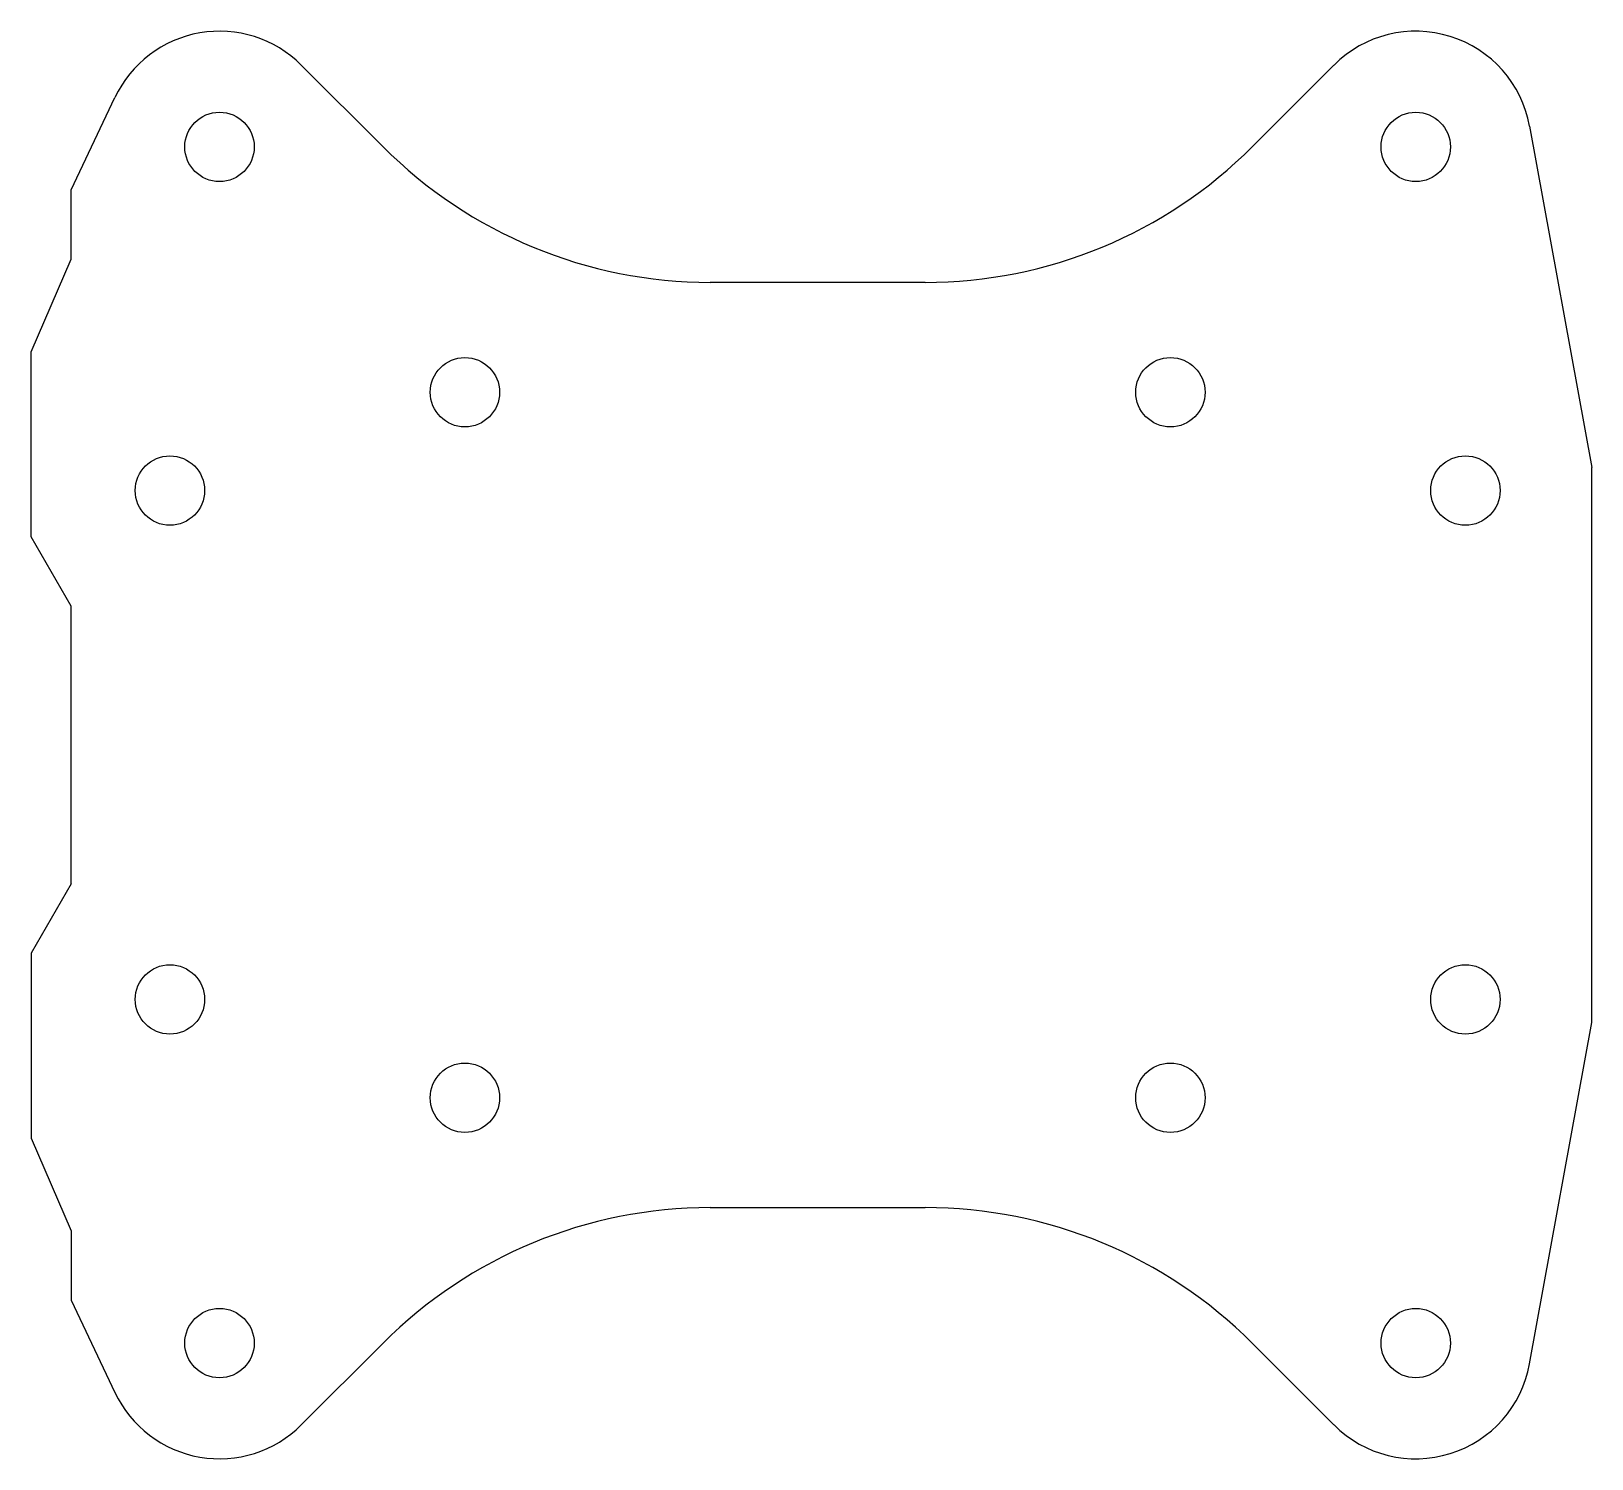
# Model space of a CAD drawing. Header units: millimetres. Extents: x -98.9 to -31.4, y -42.4 to 19.3.
import ezdxf

# ---------------------------------------------------------------- set-up
doc = ezdxf.new("R2010")
doc.units = ezdxf.units.MM

msp = doc.modelspace()

# ---------------------------------------------------------------- linework, layer by layer
at = {"color": 7, "linetype": 'Continuous', "lineweight": 25}
for p, q in [((-83.7, 14.349), (-87.234, 17.884)), ((-46.126, 14.349), (-42.592, 17.884)), ((-97.18, 12.492), (-95.289, 16.487)), ((-34.137, 15.245), (-31.448, 0.492)), ((-97.18, 9.492), (-97.18, 12.492)), ((-98.91, 5.492), (-97.18, 9.492)), ((-60.268, 8.492), (-69.558, 8.492)), ((-98.91, -2.508), (-98.91, 5.492)), ((-31.448, -23.508), (-31.448, 0.492)), ((-97.18, -5.508), (-98.91, -2.508)), ((-97.18, -17.508), (-97.18, -5.508)), ((-97.18, -17.508), (-98.91, -20.508)), ((-98.91, -20.508), (-98.91, -28.508)), ((-34.137, -38.262), (-31.448, -23.508)), ((-98.91, -28.508), (-97.18, -32.508)), ((-69.558, -31.508), (-60.268, -31.508)), ((-97.18, -32.508), (-97.18, -35.508)), ((-97.18, -35.508), (-95.289, -39.504)), ((-83.7, -37.366), (-87.234, -40.901)), ((-46.126, -37.366), (-42.592, -40.901))]:
    msp.add_line(p, q, dxfattribs=at)
for centre in [(-90.77, 14.348), (-39.056, 14.348), (-80.163, 3.742), (-49.663, 3.742), (-92.913, -0.508), (-36.913, -0.508), (-92.913, -22.508), (-36.913, -22.508), (-80.163, -26.758), (-49.663, -26.758), (-90.77, -37.365), (-39.056, -37.365)]:
    msp.add_circle(centre, 1.5, dxfattribs=at)
for centre, radius, start, end in [((-90.77, 14.348), 5, 45, 154.67714), ((-39.056, 14.348), 5, 10.33154, 135), ((-69.558, 28.492), 20, 225, 270), ((-60.268, 28.492), 20, 270, 315), ((-69.558, -51.508), 20, 90, 135), ((-60.268, -51.508), 20, 45, 90), ((-39.056, -37.365), 5, 225, 349.66846), ((-90.77, -37.365), 5, 205.32286, 315)]:
    msp.add_arc(centre, radius, start, end, dxfattribs=at)

doc.saveas('drawing.dxf')
